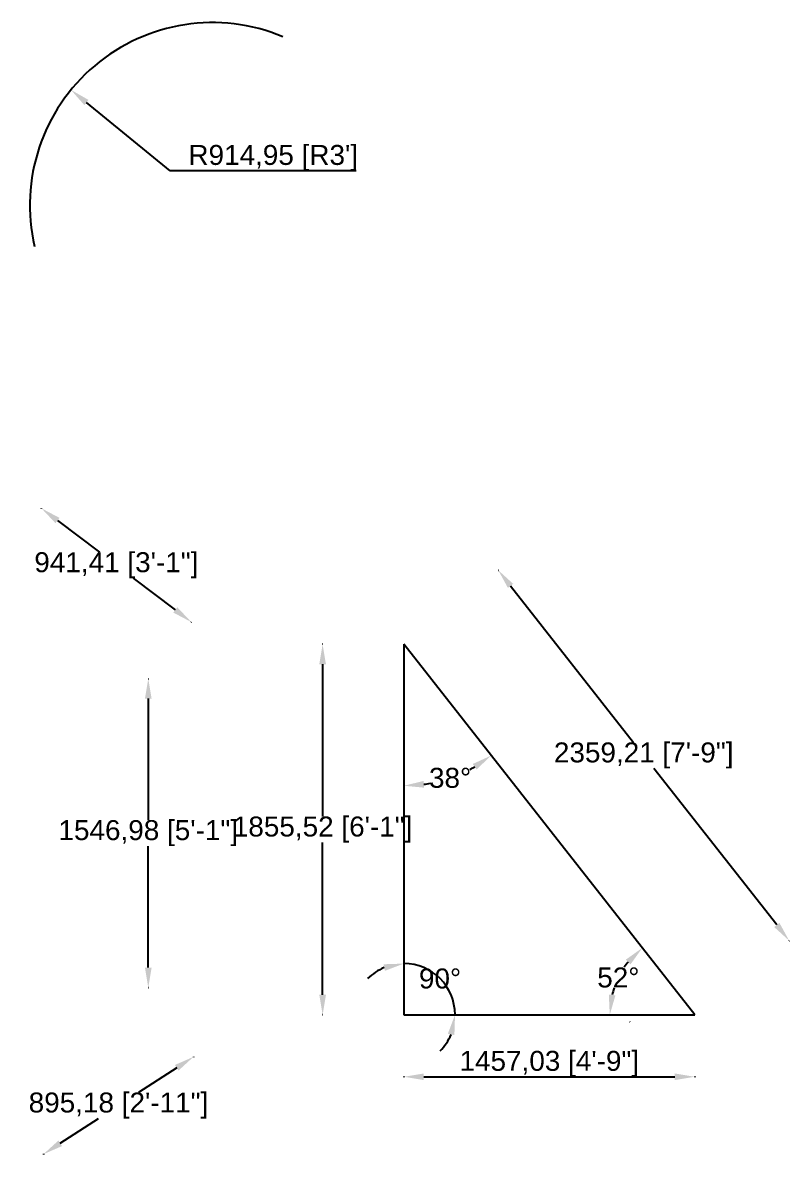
# Model space of a CAD drawing. Header units: millimetres. Extents: x 0 to 7618, y 0 to 6412.
# Drawn here: x 3778 to 7618, y 552 to 6220 of the extents above; entities that cross this region are included whole.
import ezdxf

# ---------------------------------------------------------------- set-up
doc = ezdxf.new("R2010")
doc.units = ezdxf.units.MM
doc.styles.get("Standard").update_dxf_attribs({"font": 'arial.ttf'})
doc.dimstyles.new('ISO-25', dxfattribs={"dimtxt": 100, "dimasz": 100, "dimexe": 1.25, "dimexo": 0.625, "dimtad": 1, "dimtih": 1, "dimtoh": 1, "dimtxsty": 'Standard', "dimcen": 2.5, "dimadec": 0, "dimazin": 0, "dimtfac": 1, "dimtmove": 0, "dimatfit": 3, "dimfxl": 1, "dimfxlon": 1, "dimarcsym": 0})

# ---------------------------------------------------------------- blocks, each defined once
blk = doc.blocks.new('*D1')
at = {"color": 0, "lineweight": -2, "transparency": 16777216}
for p, q in [((4406.2, 2934.2), (4408.5, 2934.2)), ((4407.2, 2834.2), (4407.2, 2225.5)), ((4407.2, 1487.2), (4407.2, 2096)), ((4406.2, 1387.2), (4408.5, 1387.2))]:
    blk.add_line(p, q, dxfattribs=at)
at = {"color": 0, "transparency": 16777216}
for points in [[(4390.6, 2834.2), (4423.9, 2834.2), (4407.2, 2934.2)], [(4390.6, 1487.2), (4423.9, 1487.2), (4407.2, 1387.2)]]:
    blk.add_solid(points, dxfattribs=at)
at = {"layer": 'Defpoints', "color": 0, "transparency": 16777216}
for p in [(3650, 2934.2), (3630.3, 1387.2), (4407.2, 1387.2)]:
    blk.add_point(p, dxfattribs=at)
at = {"color": 0, "transparency": 16777216, "insert": (4407.2, 2160.7), "char_height": 100, "attachment_point": 5}
blk.add_mtext('1546,98 [5\'-1"]', dxfattribs=at)
blk = doc.blocks.new('*D6')
at = {"color": 0, "lineweight": -2, "transparency": 16777216}
for p, q in [((3872, 3786.2), (3873.3, 3788)), ((3952.2, 3726.5), (4162.3, 3567.2)), ((4542.8, 3278.3), (4332.8, 3437.7)), ((4621.9, 3217.1), (4623.2, 3218.9))]:
    blk.add_line(p, q, dxfattribs=at)
at = {"color": 0, "transparency": 16777216}
for points in [[(3962.3, 3739.8), (3942.2, 3713.3), (3872.6, 3787)], [(4552.9, 3291.6), (4532.8, 3265.1), (4622.5, 3217.9)]]:
    blk.add_solid(points, dxfattribs=at)
at = {"layer": 'Defpoints', "color": 0, "transparency": 16777216}
for p in [(3657.3, 3503.3), (4622.5, 3217.9), (4407.2, 2934.2)]:
    blk.add_point(p, dxfattribs=at)
at = {"color": 0, "transparency": 16777216, "insert": (4247.5, 3502.4), "char_height": 100, "attachment_point": 5}
blk.add_mtext('941,41 [3\'-1"]', dxfattribs=at)
blk = doc.blocks.new('*D8')
at = {"color": 0, "lineweight": -2, "transparency": 16777216}
for p, q in [((4633.1, 1041), (4634.3, 1039.1)), ((4549.7, 985.7), (4357.9, 861.3)), ((3966.5, 607.4), (4158.4, 731.9)), ((3882.1, 553.8), (3883.3, 551.9))]:
    blk.add_line(p, q, dxfattribs=at)
at = {"color": 0, "transparency": 16777216}
for points in [[(4540.7, 999.7), (4558.8, 971.8), (4633.6, 1040.2)], [(3957.5, 621.4), (3975.6, 593.4), (3882.6, 553)]]:
    blk.add_solid(points, dxfattribs=at)
at = {"layer": 'Defpoints', "color": 0, "transparency": 16777216}
for p in [(4408.5, 1387.2), (3657.5, 900.1), (3882.6, 553)]:
    blk.add_point(p, dxfattribs=at)
at = {"color": 0, "transparency": 16777216, "insert": (4258.1, 796.6), "char_height": 100, "attachment_point": 5}
blk.add_mtext('895,18 [2\'-11"]', dxfattribs=at)
blk = doc.blocks.new('*D10')
at = {"color": 0, "lineweight": -2, "transparency": 16777216}
for p, q in [((6159.1, 3477), (6160.8, 3478.4)), ((6221.6, 3398.9), (6837.6, 2614.5)), ((7555.1, 1700.7), (6939.2, 2485.1)), ((7616.1, 1621.5), (7617.9, 1622.8))]:
    blk.add_line(p, q, dxfattribs=at)
at = {"color": 0, "transparency": 16777216}
for points in [[(6234.7, 3409.2), (6208.5, 3388.7), (6159.8, 3477.6)], [(7568.2, 1711), (7542, 1690.4), (7616.9, 1622.1)]]:
    blk.add_solid(points, dxfattribs=at)
at = {"layer": 'Defpoints', "color": 0, "transparency": 16777216}
for p in [(5687.2, 3106.5), (7616.9, 1622.1), (7144.2, 1250.9)]:
    blk.add_point(p, dxfattribs=at)
at = {"color": 0, "transparency": 16777216, "insert": (6888.4, 2549.8), "char_height": 100, "attachment_point": 5}
blk.add_mtext('2359,21 [7\'-9"]', dxfattribs=at)
blk = doc.blocks.new('*D11')
at = {"color": 0, "lineweight": -2, "transparency": 16777216}
for p, q in [((5687.2, 941.5), (5687.2, 939.2)), ((5787.2, 940.5), (7044.2, 940.5)), ((7144.2, 941.5), (7144.2, 939.2))]:
    blk.add_line(p, q, dxfattribs=at)
at = {"color": 0, "transparency": 16777216}
for points in [[(5787.2, 957.1), (5787.2, 923.8), (5687.2, 940.5)], [(7044.2, 957.1), (7044.2, 923.8), (7144.2, 940.5)]]:
    blk.add_solid(points, dxfattribs=at)
at = {"layer": 'Defpoints', "color": 0, "transparency": 16777216}
for p in [(5687.2, 1250.9), (7144.2, 1250.9), (7144.2, 940.5)]:
    blk.add_point(p, dxfattribs=at)
at = {"color": 0, "transparency": 16777216, "insert": (6415.7, 1005.2), "char_height": 100, "attachment_point": 5}
blk.add_mtext('1457,03 [4\'-9"]', dxfattribs=at)
blk = doc.blocks.new('*D12')
at = {"color": 0, "lineweight": -2, "transparency": 16777216}
for p, q in [((5281.4, 3106.5), (5279.2, 3106.5)), ((5280.4, 3006.5), (5280.4, 2243.4)), ((5280.4, 1350.9), (5280.4, 2114)), ((5281.4, 1250.9), (5279.2, 1250.9))]:
    blk.add_line(p, q, dxfattribs=at)
at = {"color": 0, "transparency": 16777216}
for points in [[(5263.8, 3006.5), (5297.1, 3006.5), (5280.4, 3106.5)], [(5263.8, 1350.9), (5297.1, 1350.9), (5280.4, 1250.9)]]:
    blk.add_solid(points, dxfattribs=at)
at = {"layer": 'Defpoints', "color": 0, "transparency": 16777216}
for p in [(5687.2, 3106.5), (5280.4, 1250.9), (5687.2, 1250.9)]:
    blk.add_point(p, dxfattribs=at)
at = {"color": 0, "transparency": 16777216, "insert": (5280.4, 2178.7), "char_height": 100, "attachment_point": 5}
blk.add_mtext('1855,52 [6\'-1"]', dxfattribs=at)
blk = doc.blocks.new('*D13')
at = {"color": 0, "lineweight": -2, "transparency": 16777216}
for start, end in [(112.5037, 135.0073), (0, 90), (314.9927, 337.4963)]:
    blk.add_arc((5687.2, 1250.9), 256.3, start, end, dxfattribs=at)
at = {"color": 0, "transparency": 16777216}
for points in [[(5585.9, 1504), (5592.4, 1471.3), (5687.2, 1507.2)], [(5907.6, 1156.1), (5940.3, 1149.6), (5943.5, 1250.9)]]:
    blk.add_solid(points, dxfattribs=at)
at = {"layer": 'Defpoints', "color": 0, "transparency": 16777216}
for p in [(5687.2, 3106.5), (5909.1, 1379.1), (5687.2, 1250.9), (5687.2, 1250.9), (7144.2, 1250.9)]:
    blk.add_point(p, dxfattribs=at)
at = {"color": 0, "transparency": 16777216, "insert": (5868.4, 1432.1), "char_height": 100, "attachment_point": 5}
blk.add_mtext('90°', dxfattribs=at)
blk = doc.blocks.new('*D14')
at = {"color": 0, "lineweight": -2, "transparency": 16777216}
for start, end in [(141.629, 146.0369), (161.5861, 166.5114)]:
    blk.add_arc((7144.2, 1250.9), 425.8, start, end, dxfattribs=at)
at = {"color": 0, "transparency": 16777216}
for points in [[(6798.7, 1527), (6822.2, 1503.4), (6881.3, 1585.8)], [(6746.8, 1348.3), (6713.7, 1352.2), (6718.5, 1250.9)]]:
    blk.add_solid(points, dxfattribs=at)
at = {"layer": 'Defpoints', "color": 0, "transparency": 16777216}
for p in [(5687.2, 3106.5), (6793.7, 1492.5), (5687.2, 1250.9), (7144.2, 1250.9), (7144.2, 1250.9)]:
    blk.add_point(p, dxfattribs=at)
at = {"color": 0, "transparency": 16777216, "insert": (6761.3, 1437.1), "char_height": 100, "attachment_point": 5}
blk.add_mtext('52°', dxfattribs=at)
blk = doc.blocks.new('*D15')
at = {"color": 0, "lineweight": -2, "transparency": 16777216}
for start, end in [(297.7772, 300.0453), (278.0952, 280.8022)]:
    blk.add_arc((5687.2, 3106.5), 708.4, start, end, dxfattribs=at)
at = {"color": 0, "transparency": 16777216}
for points in [[(6032.5, 2507.1), (6051.2, 2479.5), (6124.7, 2549.3)], [(5788.1, 2388.5), (5785.8, 2421.8), (5687.2, 2398.1)]]:
    blk.add_solid(points, dxfattribs=at)
at = {"layer": 'Defpoints', "color": 0, "transparency": 16777216}
for p in [(5687.2, 3106.5), (5687.2, 3106.5), (5843.1, 2415.5), (5687.2, 1250.9), (7144.2, 1250.9)]:
    blk.add_point(p, dxfattribs=at)
at = {"color": 0, "transparency": 16777216, "insert": (5918.7, 2437), "char_height": 100, "attachment_point": 5}
blk.add_mtext('38°', dxfattribs=at)
blk = doc.blocks.new('*D17')
at = {"color": 0, "lineweight": -2, "transparency": 16777216}
for p, q in [((4517.5, 5477.4), (4097.5, 5819.8)), ((5448, 5477.4), (4517.5, 5477.4))]:
    blk.add_line(p, q, dxfattribs=at)
at = {"color": 0, "transparency": 16777216}
blk.add_solid([(4108.1, 5832.7), (4087, 5806.9), (4020, 5883)], dxfattribs=at)
at = {"layer": 'Defpoints', "color": 0, "transparency": 16777216}
for p in [(4020, 5883), (4729.2, 5304.8)]:
    blk.add_point(p, dxfattribs=at)
at = {"color": 0, "transparency": 16777216, "insert": (5033.1, 5542.1), "char_height": 100, "attachment_point": 5}
blk.add_mtext("R914,95 [R3']", dxfattribs=at)

msp = doc.modelspace()

# ---------------------------------------------------------------- linework, layer by layer
for p, q in [((5687.212, 3106.461), (5687.212, 1250.941)), ((7144.243, 1250.941), (5687.212, 3106.461)), ((5687.212, 1250.941), (7144.243, 1250.941)), ((6816.877, 1216.509), (6819.572, 1214.893))]:
    msp.add_line(p, q)
msp.add_arc((4729.153, 5304.813), 914.954, 67.348899, 193.000694)

# ---------------------------------------------------------------- dimensions: what is measured, and where the dimension line sits
dim = msp.add_radius_dim(center=(4729.153, 5304.813), mpoint=(4020.046, 5883.007), dimstyle='ISO-25')
dim.commit()
dim.dimension.update_dxf_attribs({"geometry": '*D17', "text_midpoint": (5033.059, 5477.368), "dimtype": 164})
for p1, p2, distance, picture, middle in [((3657.3, 3503.325), (4407.219, 2934.23), 356.097, '*D6', (4247.526, 3502.442)), ((5687.212, 3106.461), (7144.243, 1250.941), 600.938, '*D10', (6888.365, 2549.835)), ((4408.469, 1387.248), (3657.475, 900.058), 413.73, '*D8', (4258.139, 796.562))]:
    dim = msp.add_aligned_dim(p1=p1, p2=p2, distance=distance, dimstyle='ISO-25')
    dim.commit()
    dim.dimension.update_dxf_attribs({"geometry": picture, "text_midpoint": middle})
for base, p1, p2, picture, middle in [((5280.427, 1250.941), (5687.212, 3106.461), (5687.212, 1250.941), '*D12', (5280.427, 2178.701)), ((4407.219, 1387.248), (3650.006, 2934.23), (3630.278, 1387.248), '*D1', (4407.219, 2160.739))]:
    dim = msp.add_linear_dim(base=base, p1=p1, p2=p2, angle=90, dimstyle='ISO-25')
    dim.commit()
    dim.dimension.update_dxf_attribs({"geometry": picture, "text_midpoint": middle})
for base, line1, line2, picture, middle in [((5909.132, 1379.066), ((5687.212, 1250.941), (7144.243, 1250.941)), ((5687.212, 3106.461), (5687.212, 1250.941)), '*D13', (5868.409, 1432.137)), ((6793.674, 1492.538), ((5687.212, 1250.941), (7144.243, 1250.941)), ((7144.243, 1250.941), (5687.212, 3106.461)), '*D14', (6761.348, 1437.11)), ((5843.107, 2415.463), ((7144.243, 1250.941), (5687.212, 3106.461)), ((5687.212, 3106.461), (5687.212, 1250.941)), '*D15', (5918.654, 2436.971))]:
    dim = msp.add_angular_dim_2l(base=base, line1=line1, line2=line2, dimstyle='ISO-25')
    dim.commit()
    dim.dimension.update_dxf_attribs({"geometry": picture, "text_midpoint": middle})
dim = msp.add_linear_dim(base=(7144.243, 940.455), p1=(5687.212, 1250.941), p2=(7144.243, 1250.941), dimstyle='ISO-25')
dim.commit()
dim.dimension.update_dxf_attribs({"geometry": '*D11', "text_midpoint": (6415.728, 1005.166)})

doc.saveas('drawing.dxf')
